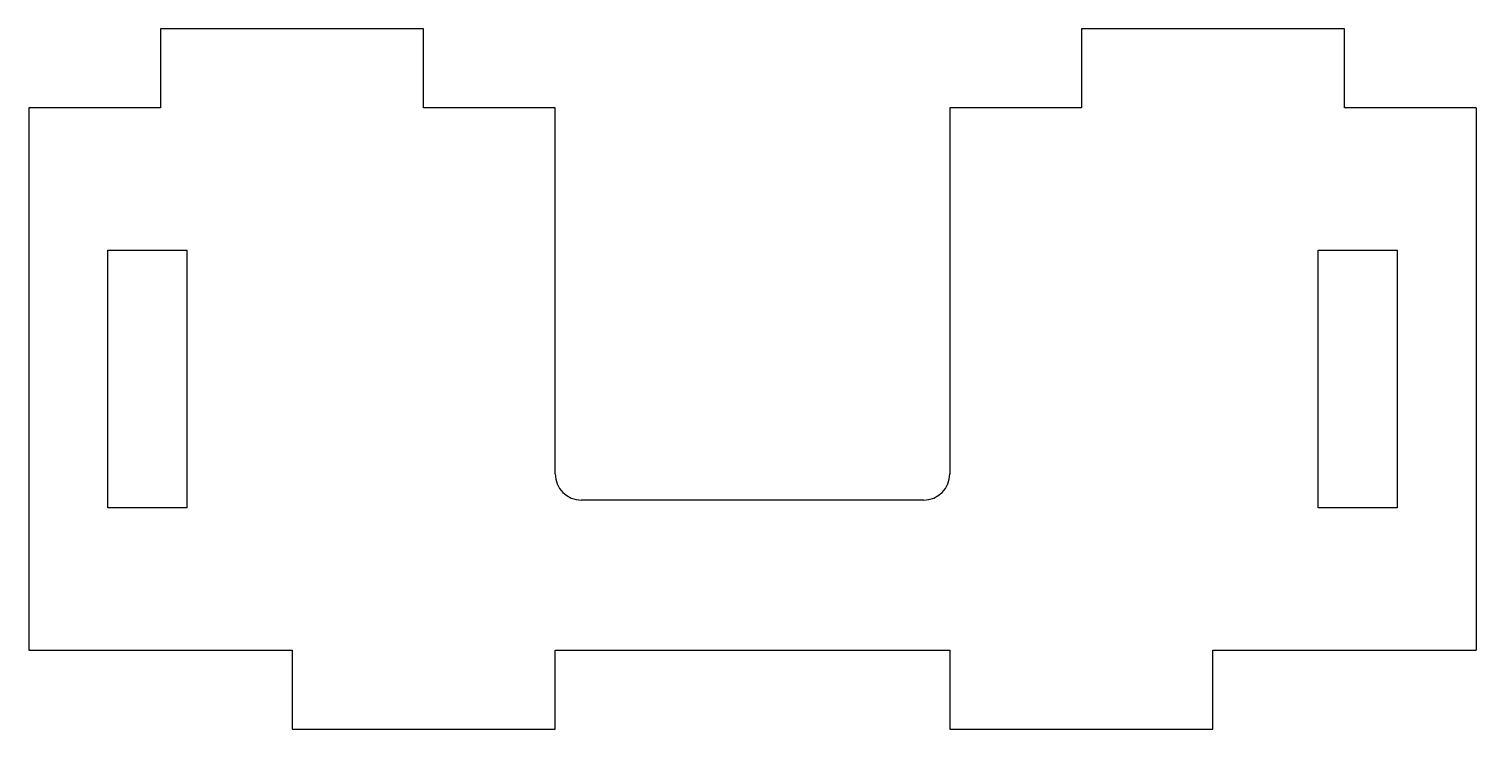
# Model space of a CAD drawing. Extents: x 0 to 55, y -3 to 23.6.
import ezdxf

# ---------------------------------------------------------------- set-up
doc = ezdxf.new("R2010")
doc.units = 0
doc.layers.get('0').update_dxf_attribs({"linetype": 'continuous'})

# ---------------------------------------------------------------- blocks, each defined once
blk = doc.blocks.new('FILLET001')
at = {"color": 0}
for p, q in [((15, 23.6), (5, 23.6)), ((5, 23.6), (5, 20.6)), ((15, 20.6), (15, 23.6)), ((40, 23.6), (40, 20.6)), ((50, 23.6), (40, 23.6)), ((50, 20.6), (50, 23.6)), ((5, 20.6), (0, 20.6)), ((0, 20.6), (0, 0)), ((20, 20.6), (15, 20.6)), ((20, 6.7), (20, 20.6)), ((35, 20.6), (35, 6.7)), ((40, 20.6), (35, 20.6)), ((55, 20.6), (50, 20.6)), ((55, 20.6), (55, 0)), ((3, 15.2), (6, 15.2)), ((3, 5.4), (3, 15.2)), ((6, 15.2), (6, 5.4)), ((49, 15.2), (52, 15.2)), ((49, 5.4), (49, 15.2)), ((52, 15.2), (52, 5.4)), ((34, 5.7), (21, 5.7)), ((6, 5.4), (3, 5.4)), ((52, 5.4), (49, 5.4)), ((0, 0), (10, 0)), ((10, 0), (10, -3)), ((20, 0), (35, 0)), ((20, -3), (20, 0)), ((35, 0), (35, -3)), ((45, 0), (55, 0)), ((45, -3), (45, 0)), ((10, -3), (20, -3)), ((35, -3), (45, -3))]:
    blk.add_line(p, q, dxfattribs=at)
for centre, start, end in [((21, 6.7), -180, -90), ((34, 6.7), -90, 0)]:
    blk.add_arc(centre, 1, start, end, dxfattribs=at)

msp = doc.modelspace()

# ---------------------------------------------------------------- block references
at = {"color": 0}
msp.add_blockref('FILLET001', (0, 0), dxfattribs=at)

doc.saveas('drawing.dxf')
